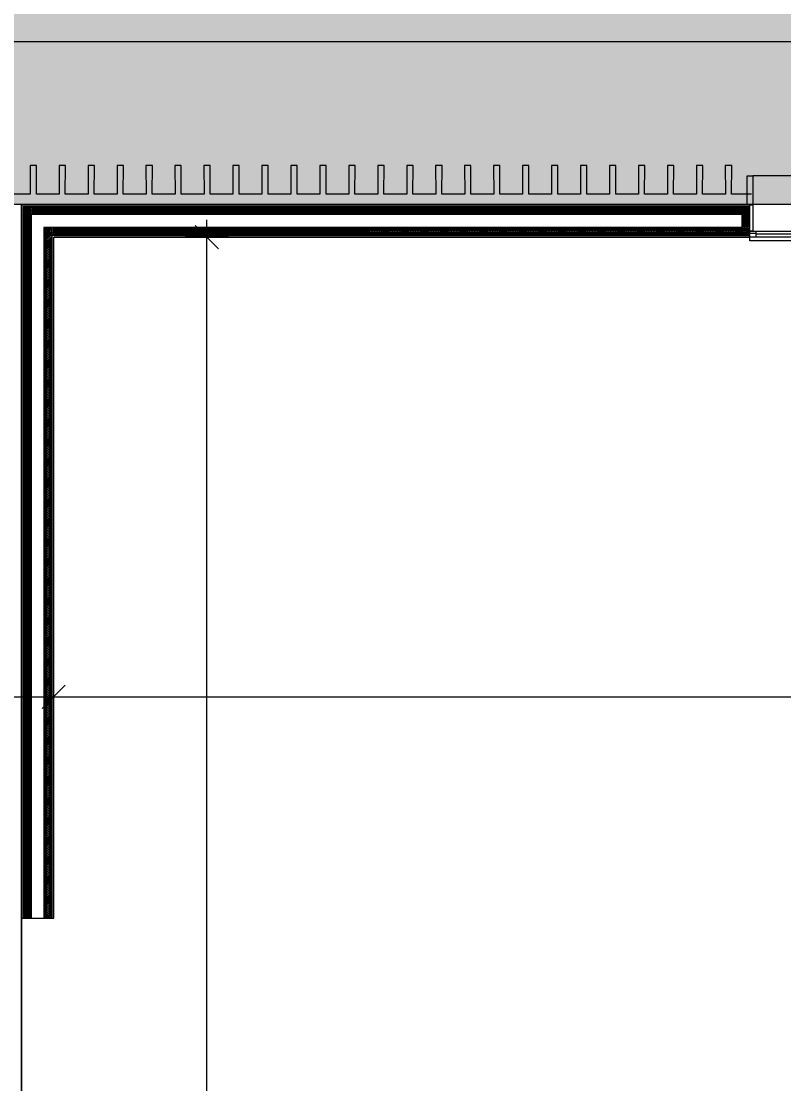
# Model space of a CAD drawing. Header units: millimetres. Extents: x -284281 to 1648660, y -821378 to -151356.
# Drawn here: x 437925 to 444506, y -180983 to -171817 of the extents above; entities that cross this region are included whole.
import ezdxf

# ---------------------------------------------------------------- set-up
doc = ezdxf.new("R2010")
doc.units = ezdxf.units.MM
doc.header["$MEASUREMENT"] = 0
doc.set_wipeout_variables(frame=1)
doc.linetypes.add('Traits', pattern=[282.222223, 141.111112, -141.111112])
doc.linetypes.add('Wipeout_Contour', pattern=[1000, 0, -1000])
for name, color, linetype in [('Cotations - 1_100', 7, 'Continuous'), ('Fenêtres ARCHICAD', 7, 'Continuous'), ('Nouveau_0', 7, 'Continuous'), ('Portes ARCHICAD', 7, 'Continuous'), ('Sols_ Dalles', 7, 'Continuous')]:
    doc.layers.add(name, color=color, linetype=linetype)
doc.styles.add('STYLE_GENERE_2', font='arial.ttf')
doc.dimstyles.new('STYLE_GENERE__1', dxfattribs={"dimtxt": 250, "dimasz": 190, "dimexe": 0.18, "dimexo": 0.0625, "dimgap": 0, "dimtad": 1, "dimtih": 1, "dimtoh": 1, "dimlfac": 0.001, "dimzin": 0, "dimdsep": 46, "dimtxsty": 'STYLE_GENERE_2', "dimblk": 'ARROWHEAD_6', "dimblk1": 'ARROWHEAD_6', "dimblk2": 'ARROWHEAD_6', "dimcen": 0.09, "dimse1": 1, "dimse2": 1, "dimclrd": 7, "dimclre": 7, "dimclrt": 7, "dimazin": 0, "dimtfac": 1, "dimtdec": 4, "dimtmove": 0, "dimatfit": 3, "dimfxl": 1, "dimtolj": 1, "dimtzin": 0, "dimarcsym": 0})
doc.dimstyles.new('STYLE_GENERE__2', dxfattribs={"dimtxt": 250, "dimasz": 190, "dimexe": 0.18, "dimexo": 0.0625, "dimgap": 0, "dimtad": 1, "dimlfac": 0.001, "dimzin": 0, "dimdsep": 46, "dimtxsty": 'STYLE_GENERE_2', "dimblk": 'ARROWHEAD_6', "dimblk1": 'ARROWHEAD_6', "dimblk2": 'ARROWHEAD_6', "dimcen": 0.09, "dimse1": 1, "dimse2": 1, "dimclrd": 7, "dimclre": 7, "dimclrt": 7, "dimazin": 0, "dimtfac": 1, "dimtdec": 4, "dimtmove": 0, "dimatfit": 3, "dimfxl": 1, "dimtolj": 1, "dimtzin": 0, "dimarcsym": 0})
pattern_1 = [(45, (0, 175), (-55.684659, 55.684659), [0, -52.5, 0, -78.75]), (110, (175, 175), (74.000794, 26.934086), [0, -38.5, 0, -66.5])]
pattern_2 = [(45, (0, 0), (-7.07106781, 7.07106781), [])]

# ---------------------------------------------------------------- blocks, each defined once
blk = doc.blocks.new('Dalle_30_2', base_point=(380203, -171995.6))
at = {"layer": 'Sols_ Dalles', "linetype": 'Continuous', "lineweight": 0, "true_color": 0x2e271c}
blk.add_hatch(color=250, dxfattribs=at).paths.add_polyline_path([(380203, -171995.6), (380203, -230015.6), (380203, -260810.6), (415474.6, -260810.6), (415474.6, -260795.6), (415474.6, -258650), (415474.6, -258010.6), (415474.6, -222495.6), (405655.1, -222495.6), (405655.1, -218295.6), (415454.1, -218295.6), (415454.1, -204495.6), (412055.1, -204495.6), (412055.1, -201780.6), (412055.1, -189810.6), (436505.1, -189810.6), (436505.1, -253395.6), (436505.1, -253415.6), (437905.1, -253415.6), (437905.1, -253395.6), (437905.1, -188410.6), (410655.1, -188410.6), (410655.1, -200380.6), (410655.1, -205895.6), (414054.1, -205895.6), (414054.1, -216895.6), (404255.1, -216895.6), (404255.1, -223895.6), (414054.1, -223895.6), (414054.1, -258650), (414054.1, -259410.6), (382689.7, -259410.6), (381560.2, -259410.6), (381560.2, -231415.6), (381560.2, -173395.6), (462925.6, -173395.6), (462925.6, -253415.6), (464325.6, -253415.6), (464325.6, -171995.6)])
at = {"layer": 'Sols_ Dalles', "color": 250, "linetype": 'Continuous', "lineweight": 5, "true_color": 0x1f1f1f, "flags": 128}
for points in [[(381560.2, -259410.6), (381560.2, -231415.6), (381560.2, -173395.6), (462925.6, -173395.6), (462925.6, -253415.6)], [(464325.6, -253415.6), (464325.6, -171995.6), (380203, -171995.6), (380203, -230015.6), (380203, -260810.6)]]:
    blk.add_lwpolyline(points, dxfattribs=at)
blk = doc.blocks.new('Dalle_31_2', base_point=(360548, -295062.6))
at = {"linetype": 'Continuous', "lineweight": 0, "true_color": 0x6f6f6f}
h = blk.add_hatch(color=8, dxfattribs=at)
h.paths.add_polyline_path([(360548, -295062.6), (487920.3, -293826.9), (487920.3, -270902.7), (487462.6, -270902.7), (472885.8, -271040.8), (472885.8, -271062.3, 0.001346), (472885.8, -271073), (472896.7, -273095.2, -0.414214), (470907.5, -275106), (462184.1, -275106, -0.005189), (462131, -275116.1), (454147.5, -275196.2), (438770.5, -275253.2, -0.386553), (436572.6, -273475.4, -0.025189), (436562.2, -273329.3), (436569.5, -267730.3, -0.098562), (436800.2, -266943.7), (436817.2, -266951.5, -0.258849), (438655, -265605.8), (438652.7, -265587.3), (439337.1, -265587.3), (439337.1, -265687.3), (439337.1, -270687.3), (469237.1, -270687.3), (469237.1, -265687.3), (470907.5, -265687.3), (472605.1, -265687.3), (472605.1, -163737.6), (371862.6, -163737.6), (371862.6, -271040.6), (371883, -271040.6), (371883.2, -272000.5), (371882.7, -272000.5, -0.409427), (367883.2, -275935), (360548, -275935)])
h.paths.add_polyline_path([(377135.1, -260640), (373845.1, -260640), (373845.1, -248365), (373845.1, -243090), (373845.1, -242190), (377135.1, -242190)], flags=0)
h.paths.add_polyline_path([(380203, -193810.6), (380203, -171995.6), (431505.8, -171995.6), (464309.6, -171995.6), (464309.6, -262265.6), (464309.6, -262365.6), (438593.7, -262350.6), (437925.6, -262350.6), (436549.6, -262350.6), (436549.6, -189810.6), (412055.1, -189810.6), (412055.1, -201780.6), (412055.1, -204495.6), (415454.1, -204495.6), (415454.1, -208495.6), (415454.1, -218295.6), (405655.1, -218295.6), (405655.1, -222495.6), (415474.6, -222495.6), (415474.6, -260810.6), (380203, -260810.6), (380203, -230015.6)], flags=0)
h.paths.add_polyline_path([(381436.6, -269433.9, -0.090319), (381558.3, -268727.6, -0.201449), (382612.2, -267592.7, -0.104211), (383417.5, -267415.1), (384017.5, -267409.4, -0.104045), (384824.9, -267571.2, -0.238255), (385983.8, -268953.3, -0.055189), (386036.4, -269390.3), (386038.4, -269611.4), (386050.6, -270890.3), (385792.1, -271892.8, -0.267949), (384069.6, -272909.1), (383469.6, -272914.8, -0.193717), (382078.8, -272370.2, -0.070569), (381728.2, -271931.3, -0.131652), (381450.8, -270933.8)], flags=0)
h.paths.add_polyline_path([(392016.5, -273452.1), (392030, -267377.8, -0.380557), (394016.5, -265609.8), (394094.2, -265609.8), (394094.2, -270609.8), (409094.2, -270609.8), (409094.2, -265609.8), (414055.7, -265609.8, -0.414214), (415555.7, -267109.8), (415555.7, -273660.7, -0.345502), (413836.8, -275433.4), (394027.3, -275599, -0.415791), (392016.5, -273599)], flags=0)
h.paths.add_polyline_path([(424209.6, -271504.1, -0.134474), (423930.5, -270484.9), (423930.5, -268984.9, -0.414214), (425930.5, -266984.9), (426530.5, -266984.9, -0.414214), (428530.5, -268984.9), (428530.5, -270484.9, -0.12882), (428273.5, -271465.6, -0.270936), (426530.5, -272484.9), (425930.5, -272484.9, -0.26498)], flags=0)
at = {"color": 9, "linetype": 'Continuous', "lineweight": 5, "flags": 128}
blk.add_lwpolyline([(380203, -193810.6), (380203, -230015.6), (380203, -260810.6), (415474.6, -260810.6), (415474.6, -222495.6), (405655.1, -222495.6), (405655.1, -218295.6), (415454.1, -218295.6), (415454.1, -208495.6), (415454.1, -204495.6), (412055.1, -204495.6), (412055.1, -201780.6), (412055.1, -189810.6), (436549.6, -189810.6), (436549.6, -262350.6), (437925.6, -262350.6), (438593.7, -262350.6), (464309.6, -262365.6), (464309.6, -262265.6), (464309.6, -171995.6), (431505.8, -171995.6), (380203, -171995.6)], close=True, dxfattribs=at)
blk = doc.blocks.new('Ouverture porte simple')
at = {"layer": 'Portes ARCHICAD', "color": 7, "linetype": 'Continuous', "lineweight": 5}
for p, q in [((-750, -15), (-750, 0)), ((750, -15), (750, 0)), ((-750, -85), (-750, -15)), ((-750, -195), (-750, -85)), ((750, -85), (750, -15)), ((750, -195), (750, -85)), ((-750, -265), (-750, -195)), ((-750, -280), (-750, -265)), ((750, -265), (750, -195)), ((750, -280), (750, -265))]:
    blk.add_line(p, q, dxfattribs=at)
blk = doc.blocks.new('Mur_178_2', base_point=(437925.1, -253395.6))
at = {"color": 254, "linetype": 'Wipeout_Contour', "lineweight": 0, "ltscale": 1413048.629340826}
blk.add_wipeout([(437940.1, -173400.2), (437925.1, -173400.2), (437940.1, -173415.2)], dxfattribs=at)
at = {"color": 254, "linetype": 'Wipeout_Contour', "lineweight": 0, "ltscale": 1414080.489766735}
blk.add_wipeout([(438205.1, -173665.1), (438190.1, -173665.1), (438205.1, -173680.1)], dxfattribs=at)
at = {"linetype": 'Continuous', "lineweight": 5, "true_color": 0x5f5f5f}
h = blk.add_hatch(dxfattribs=at)
h.set_pattern_fill('ENDUIT_0002', color=251, style=0, pattern_type=2)
h.set_pattern_definition(pattern_1)
h.paths.add_polyline_path([(437940.1, -173400.2), (437925.1, -173400.2), (437940.1, -173415.2)])
h = blk.add_hatch(dxfattribs=at)
h.set_pattern_fill('ENDUIT_0002', color=251, style=0, pattern_type=2)
h.set_pattern_definition(pattern_1)
h.paths.add_polyline_path([(438205.1, -173665.1), (438190.1, -173665.1), (438205.1, -173680.1)])
at = {"color": 254, "linetype": 'Wipeout_Contour', "lineweight": 0, "ltscale": 1413229.550287618}
blk.add_wipeout([(438010.1, -173415.2), (437940.1, -173415.2), (438010.1, -173485.2)], dxfattribs=at)
at = {"linetype": 'Continuous', "lineweight": 5, "true_color": 0x5f5f5f}
h = blk.add_hatch(dxfattribs=at)
h.set_pattern_fill('ENDUIT_0002', color=251, style=0, pattern_type=2)
h.set_pattern_definition(pattern_1)
h.paths.add_polyline_path([(437925.1, -173400.2), (437925.1, -173400.2), (437925.1, -173400.2)])
h = blk.add_hatch(dxfattribs=at)
h.set_pattern_fill('BRIQUES_TERRE_CUITE__INT_94', color=251, style=0, pattern_type=2)
h.set_pattern_definition(pattern_2)
h.paths.add_polyline_path([(438010.1, -173415.2), (437940.1, -173415.2), (438010.1, -173485.2)])
at = {"color": 254, "linetype": 'Wipeout_Contour', "lineweight": 0, "ltscale": 2355071.666006958}
blk.add_wipeout([(437940.1, -173415.2), (437940.1, -173415.2), (437925.1, -173400.2), (437925.1, -173400.2), (437925.1, -173415.2)], dxfattribs=at)
at = {"color": 254, "linetype": 'Wipeout_Contour', "lineweight": 0, "ltscale": 1413591.212602195}
blk.add_wipeout([(438120.1, -173485.1), (438010.1, -173485.2), (438120.1, -173595.1)], dxfattribs=at)
at = {"linetype": 'Continuous', "lineweight": 5, "true_color": 0x5f5f5f}
h = blk.add_hatch(dxfattribs=at)
h.set_pattern_fill('ENDUIT_0002', color=251, style=0, pattern_type=2)
h.set_pattern_definition(pattern_1)
h.paths.add_polyline_path([(437940.1, -173415.2), (437940.1, -173415.2), (437925.1, -173400.2), (437925.1, -173400.2), (437925.1, -173415.2)])
at = {"color": 254, "linetype": 'Wipeout_Contour', "lineweight": 0, "ltscale": 1413930.428963569}
blk.add_wipeout([(438190.1, -173595.1), (438120.1, -173595.1), (438190.1, -173665.1)], dxfattribs=at)
at = {"linetype": 'Continuous', "lineweight": 5, "true_color": 0x5f5f5f}
h = blk.add_hatch(dxfattribs=at)
h.set_pattern_fill('BRIQUES_TERRE_CUITE__INT_94', color=251, style=0, pattern_type=2)
h.set_pattern_definition(pattern_2)
h.paths.add_polyline_path([(438190.1, -173595.1), (438120.1, -173595.1), (438190.1, -173665.1)])
h = blk.add_hatch(dxfattribs=at)
h.set_pattern_fill('ENDUIT_0002', color=251, style=0, pattern_type=2)
h.set_pattern_definition(pattern_1)
h.paths.add_polyline_path([(438190.1, -173665.1), (438190.1, -173680.1), (438205.1, -173680.1), (438190.1, -173665.1)])
at = {"color": 254, "linetype": 'Wipeout_Contour', "lineweight": 0, "ltscale": 1888661.871762347}
blk.add_wipeout([(437940.1, -173415.2), (437925.1, -173415.2), (437925.1, -179556.1), (437940.1, -179556.1)], dxfattribs=at)
at = {"linetype": 'Continuous', "lineweight": 5, "true_color": 0x5f5f5f}
h = blk.add_hatch(dxfattribs=at)
h.set_pattern_fill('ENDUIT_0002', color=251, style=0, pattern_type=2)
h.set_pattern_definition(pattern_1)
h.paths.add_polyline_path([(437940.1, -173415.2), (437925.1, -173415.2), (437925.1, -179556.1), (437940.1, -179556.1)])
at = {"color": 254, "linetype": 'Wipeout_Contour', "lineweight": 0, "ltscale": 1889840.152374023}
blk.add_wipeout([(438190.1, -179556.1), (438205.1, -179556.1), (438205.1, -173680.1), (438190.1, -173680.1)], dxfattribs=at)
at = {"linetype": 'Continuous', "lineweight": 5, "true_color": 0x5f5f5f}
h = blk.add_hatch(dxfattribs=at)
h.set_pattern_fill('ENDUIT_0002', color=251, style=0, pattern_type=2)
h.set_pattern_definition(pattern_1)
h.paths.add_polyline_path([(438190.1, -179556.1), (438205.1, -179556.1), (438205.1, -173680.1), (438190.1, -173680.1)])
at = {"color": 254, "linetype": 'Wipeout_Contour', "lineweight": 0, "ltscale": 2355332.015982831}
blk.add_wipeout([(438010.1, -173485.2), (438010.1, -173485.2), (437940.1, -173415.2), (437940.1, -173415.2), (437940.1, -173485.2)], dxfattribs=at)
at = {"linetype": 'Continuous', "lineweight": 5, "true_color": 0x5f5f5f}
h = blk.add_hatch(dxfattribs=at)
h.set_pattern_fill('BRIQUES_TERRE_CUITE__INT_94', color=251, style=0, pattern_type=2)
h.set_pattern_definition(pattern_2)
h.paths.add_polyline_path([(438010.1, -173485.2), (438010.1, -173485.2), (437940.1, -173415.2), (437940.1, -173415.2), (437940.1, -173485.2)])
at = {"color": 7, "linetype": 'Continuous', "lineweight": 5}
for p in [(438010.1, -173415.2), (437940.1, -173415.2)]:
    blk.add_line(p, (437940.1, -173415.2), dxfattribs=at)
at = {"color": 7, "linetype": 'Continuous', "lineweight": 5, "flags": 128}
blk.add_lwpolyline([(437925.1, -173400.2), (437940.1, -173400.2)], dxfattribs=at)
at = {"color": 254, "linetype": 'Wipeout_Contour', "lineweight": 0, "ltscale": 1888871.081964635}
blk.add_wipeout([(438010.1, -173485.2), (437940.1, -173485.2), (437940.1, -179556.1), (438010.1, -179556.1)], dxfattribs=at)
at = {"linetype": 'Continuous', "lineweight": 5, "true_color": 0x5f5f5f}
h = blk.add_hatch(dxfattribs=at)
h.set_pattern_fill('BRIQUES_TERRE_CUITE__INT_94', color=251, style=0, pattern_type=2)
h.set_pattern_definition(pattern_2)
h.paths.add_polyline_path([(438010.1, -173485.2), (437940.1, -173485.2), (437940.1, -179556.1), (438010.1, -179556.1)])
at = {"color": 7, "linetype": 'Continuous', "lineweight": 5}
for p, q in [((437940.1, -173415.2), (437940.1, -173485.2)), ((437940.1, -173485.2), (437940.1, -179556.1)), ((437925.1, -179556.1), (437940.1, -179556.1))]:
    blk.add_line(p, q, dxfattribs=at)
at = {"color": 7, "linetype": 'Continuous', "lineweight": 5, "flags": 128}
blk.add_lwpolyline([(437925.1, -173400.2), (437925.1, -179556.1)], dxfattribs=at)
at = {"color": 254, "linetype": 'Wipeout_Contour', "lineweight": 0, "ltscale": 2355904.824130766}
blk.add_wipeout([(438120.1, -173595.2), (438120.1, -173595.1), (438010.1, -173485.2), (438010.1, -173485.2), (438010.1, -173595.2)], dxfattribs=at)
at = {"color": 7, "linetype": 'Continuous', "lineweight": 5}
for p in [(438120.1, -173485.1), (438010.1, -173485.2)]:
    blk.add_line(p, (438010.1, -173485.2), dxfattribs=at)
at = {"color": 254, "linetype": 'Wipeout_Contour', "lineweight": 0, "ltscale": 1889285.984511696}
blk.add_wipeout([(438010.1, -173595.2), (438010.1, -179556.1), (438120.1, -179556.1), (438120.1, -173595.2)], dxfattribs=at)
at = {"color": 7, "linetype": 'Continuous', "lineweight": 5}
for p, q in [((438010.1, -173485.2), (438010.1, -173595.2)), ((438010.1, -173595.2), (438010.1, -179556.1)), ((437940.1, -179556.1), (438010.1, -179556.1))]:
    blk.add_line(p, q, dxfattribs=at)
at = {"color": 254, "linetype": 'Wipeout_Contour', "lineweight": 0, "ltscale": 1885151.132268024}
blk.add_wipeout([(438190.1, -173665.1), (438120.1, -173595.2), (438120.1, -173595.2), (438120.1, -173665.1)], dxfattribs=at)
at = {"linetype": 'Continuous', "lineweight": 5, "true_color": 0x5f5f5f}
h = blk.add_hatch(dxfattribs=at)
h.set_pattern_fill('BRIQUES_TERRE_CUITE__INT_94', color=251, style=0, pattern_type=2)
h.set_pattern_definition(pattern_2)
h.paths.add_polyline_path([(438190.1, -173665.1), (438120.1, -173595.2), (438120.1, -173595.2), (438120.1, -173665.1)])
at = {"color": 7, "linetype": 'Continuous', "lineweight": 5}
for p, q in [((438190.1, -173595.1), (438120.1, -173595.1)), ((438120.1, -173595.2), (438120.1, -173595.2))]:
    blk.add_line(p, q, dxfattribs=at)
at = {"color": 254, "linetype": 'Wipeout_Contour', "lineweight": 0, "ltscale": 1889671.434691102}
blk.add_wipeout([(438190.1, -173665.1), (438120.1, -173665.1), (438120.1, -179556.1), (438190.1, -179556.1)], dxfattribs=at)
at = {"linetype": 'Continuous', "lineweight": 5, "true_color": 0x5f5f5f}
h = blk.add_hatch(dxfattribs=at)
h.set_pattern_fill('BRIQUES_TERRE_CUITE__INT_94', color=251, style=0, pattern_type=2)
h.set_pattern_definition(pattern_2)
h.paths.add_polyline_path([(438190.1, -173665.1), (438120.1, -173665.1), (438120.1, -179556.1), (438190.1, -179556.1)])
at = {"color": 7, "linetype": 'Continuous', "lineweight": 5}
for p, q in [((438120.1, -173595.2), (438120.1, -173665.1)), ((438120.1, -173665.1), (438120.1, -179556.1)), ((438205.1, -173665.1), (438190.1, -173665.1)), ((438190.1, -179556.1), (438190.1, -173665.1)), ((438010.1, -179556.1), (438120.1, -179556.1)), ((438120.1, -179556.1), (438190.1, -179556.1)), ((438190.1, -179556.1), (438205.1, -179556.1))]:
    blk.add_line(p, q, dxfattribs=at)
at = {"color": 7, "linetype": 'Continuous', "lineweight": 5, "flags": 128}
blk.add_lwpolyline([(438205.1, -179556.1), (438205.1, -173680.1)], dxfattribs=at)
at = {"layer": 'Portes ARCHICAD', "color": 7, "linetype": 'Continuous', "lineweight": 5, "zscale": 1000, "rotation": 270}
blk.add_blockref('Ouverture porte simple', (438205.1, -180306.1), dxfattribs=at)
blk = doc.blocks.new('Fenêtre 25')
at = {"layer": 'Fenêtres ARCHICAD', "color": 7, "linetype": 'Continuous', "lineweight": 5}
for p, q in [((-800, 0), (-800, 33.3)), ((-800, 33.3), (800, 33.3)), ((-800, 0), (-800, -15)), ((-800, 0), (-800, -15)), ((800, 33.3), (800, 0)), ((800, 0), (800, -15)), ((800, 0), (800, -15)), ((-800, -15), (-800, -50)), ((-800, -15), (-800, -50)), ((-800, -30), (800, -30)), ((-800, -280), (-800, -50)), ((-800, -50), (-775, -50)), ((-800, -50), (-800, -85)), ((-800, -50), (-800, -85)), ((-800, -85), (-800, -195)), ((-800, -85), (-800, -195)), ((-800, -85), (-800, -195)), ((-800, -85), (-800, -195)), ((-775, -50), (-775, -280)), ((775, -280), (775, -50)), ((775, -50), (800, -50)), ((800, -15), (800, -50)), ((800, -15), (800, -50)), ((800, -50), (800, -280)), ((800, -50), (800, -85)), ((800, -50), (800, -85)), ((800, -85), (800, -195)), ((800, -85), (800, -195)), ((800, -85), (800, -195)), ((800, -85), (800, -195)), ((-800, -195), (-800, -265)), ((-800, -195), (-800, -265)), ((-800, -195), (-800, -265)), ((-800, -195), (-800, -265)), ((-800, -265), (-800, -280)), ((-800, -265), (-800, -280)), ((800, -195), (800, -265)), ((800, -195), (800, -265)), ((800, -195), (800, -265)), ((800, -195), (800, -265)), ((800, -265), (800, -280)), ((800, -265), (800, -280)), ((-825, -530), (-825, -280)), ((-825, -280), (-775, -280)), ((-825, -280), (-800, -280)), ((-825, -280), (-800, -280)), ((-775, -280), (-800, -280)), ((-775, -280), (-775, -530)), ((800, -280), (775, -280)), ((775, -280), (825, -280)), ((775, -530), (775, -280)), ((800, -280), (825, -280)), ((800, -280), (825, -280)), ((825, -280), (825, -530)), ((-775, -530), (-825, -530)), ((-775, -530), (775, -530)), ((825, -530), (775, -530))]:
    blk.add_line(p, q, dxfattribs=at)
at = {"layer": 'Fenêtres ARCHICAD', "color": 7, "linetype": 'Traits', "lineweight": 5}
blk.add_line((-800, 0), (800, 0), dxfattribs=at)
at = {"color": 254, "linetype": 'Wipeout_Contour', "lineweight": 0, "ltscale": 3003.33026}
blk.add_wipeout([(-750, 0), (-750, -50), (750, -50), (750, 0)], dxfattribs=at).dxf.layer = 'Fenêtres ARCHICAD'
at = {"layer": 'Fenêtres ARCHICAD', "color": 7, "linetype": 'Continuous', "lineweight": 5}
for p, q in [((-800, 0), (-750, 0)), ((-750, 0), (-750, -50)), ((-750, 0), (750, 0)), ((750, -50), (750, 0)), ((750, 0), (800, 0)), ((-750, -50), (-800, -50)), ((-750, -25), (750, -25)), ((750, -50), (-750, -50)), ((800, -50), (750, -50))]:
    blk.add_line(p, q, dxfattribs=at)
blk = doc.blocks.new('Mur_189_2', base_point=(437925.1, -173400.2))
at = {"linetype": 'Continuous', "lineweight": 5, "true_color": 0x5f5f5f}
h = blk.add_hatch(dxfattribs=at)
h.set_pattern_fill('ENDUIT_0002', color=251, style=0, pattern_type=2)
h.set_pattern_definition(pattern_1)
h.paths.add_polyline_path([(437940.1, -173415.2), (437940.1, -173415.2), (437940.1, -173415.2)])
h = blk.add_hatch(dxfattribs=at)
h.set_pattern_fill('BRIQUES_TERRE_CUITE__INT_94', color=251, style=0, pattern_type=2)
h.set_pattern_definition(pattern_2)
h.paths.add_polyline_path([(438010.1, -173485.2), (438010.1, -173485.2), (438010.1, -173485.2)])
at = {"color": 254, "linetype": 'Wipeout_Contour', "lineweight": 0, "ltscale": 1896645.155995992}
blk.add_wipeout([(444213.7, -173664), (438205.1, -173665.1), (438205.1, -173680.1), (444213.7, -173679)], dxfattribs=at)
at = {"linetype": 'Continuous', "lineweight": 5, "true_color": 0x5f5f5f}
h = blk.add_hatch(dxfattribs=at)
h.set_pattern_fill('ENDUIT_0002', color=251, style=0, pattern_type=2)
h.set_pattern_definition(pattern_1)
h.paths.add_polyline_path([(444213.7, -173664), (438205.1, -173665.1), (438205.1, -173680.1), (444213.7, -173679)])
at = {"color": 254, "linetype": 'Wipeout_Contour', "lineweight": 0, "ltscale": 1895764.299642169}
blk.add_wipeout([(437940.1, -173415.2), (444213.7, -173414), (444213.7, -173399), (437940.1, -173400.2)], dxfattribs=at)
at = {"linetype": 'Continuous', "lineweight": 5, "true_color": 0x5f5f5f}
h = blk.add_hatch(dxfattribs=at)
h.set_pattern_fill('ENDUIT_0002', color=251, style=0, pattern_type=2)
h.set_pattern_definition(pattern_1)
h.paths.add_polyline_path([(437940.1, -173415.2), (444213.7, -173414), (444213.7, -173399), (437940.1, -173400.2)])
at = {"color": 7, "linetype": 'Continuous', "lineweight": 5}
blk.add_line((437940.1, -173415.2), (437940.1, -173415.2), dxfattribs=at)
at = {"color": 254, "linetype": 'Wipeout_Contour', "lineweight": 0, "ltscale": 1895891.494621874}
blk.add_wipeout([(438010.1, -173415.2), (438010.1, -173485.2), (444143.7, -173484), (444213.7, -173414)], dxfattribs=at)
at = {"linetype": 'Continuous', "lineweight": 5, "true_color": 0x5f5f5f}
h = blk.add_hatch(dxfattribs=at)
h.set_pattern_fill('BRIQUES_TERRE_CUITE__INT_94', color=251, style=0, pattern_type=2)
h.set_pattern_definition(pattern_2)
h.paths.add_polyline_path([(438010.1, -173415.2), (438010.1, -173485.2), (444143.7, -173484), (444213.7, -173414)])
at = {"color": 7, "linetype": 'Continuous', "lineweight": 5}
for p, q in [((438010.1, -173415.2), (437940.1, -173415.2)), ((438010.1, -173485.2), (438010.1, -173485.2))]:
    blk.add_line(p, q, dxfattribs=at)
at = {"color": 254, "linetype": 'Wipeout_Contour', "lineweight": 0, "ltscale": 1896162.620202492}
blk.add_wipeout([(444143.7, -173484), (438120.1, -173485.1), (438120.1, -173595.1), (444143.7, -173594)], dxfattribs=at)
at = {"color": 7, "linetype": 'Continuous', "lineweight": 5}
for p, q in [((438120.1, -173485.1), (438010.1, -173485.2)), ((438120.1, -173595.2), (438120.1, -173595.2))]:
    blk.add_line(p, q, dxfattribs=at)
at = {"color": 254, "linetype": 'Wipeout_Contour', "lineweight": 0, "ltscale": 1896554.995807832}
blk.add_wipeout([(438190.1, -173665.1), (444213.7, -173664), (444213.7, -173594), (438190.1, -173595.1)], dxfattribs=at)
at = {"linetype": 'Continuous', "lineweight": 5, "true_color": 0x5f5f5f}
h = blk.add_hatch(dxfattribs=at)
h.set_pattern_fill('BRIQUES_TERRE_CUITE__INT_94', color=251, style=0, pattern_type=2)
h.set_pattern_definition(pattern_2)
h.paths.add_polyline_path([(438190.1, -173665.1), (444213.7, -173664), (444213.7, -173594), (438190.1, -173595.1)])
at = {"color": 7, "linetype": 'Continuous', "lineweight": 5}
for p, q in [((438190.1, -173595.1), (438120.1, -173595.1)), ((438205.1, -173665.1), (438190.1, -173665.1)), ((438205.1, -173665.1), (444213.7, -173664)), ((444213.7, -173679), (444213.7, -173664))]:
    blk.add_line(p, q, dxfattribs=at)
at = {"color": 7, "linetype": 'Continuous', "lineweight": 5, "flags": 128}
blk.add_lwpolyline([(438205.1, -173680.1), (444213.7, -173679)], dxfattribs=at)
at = {"color": 254, "linetype": 'Wipeout_Contour', "lineweight": 0, "ltscale": 1907477.785111118}
blk.add_wipeout([(444143.7, -173484), (444143.7, -173594), (444213.7, -173594), (444213.7, -173414)], dxfattribs=at)
at = {"linetype": 'Continuous', "lineweight": 5, "true_color": 0x5f5f5f}
h = blk.add_hatch(dxfattribs=at)
h.set_pattern_fill('BRIQUES_TERRE_CUITE__INT_94', color=251, style=0, pattern_type=2)
h.set_pattern_definition(pattern_2)
h.paths.add_polyline_path([(444143.7, -173484), (444143.7, -173594), (444213.7, -173594), (444213.7, -173414)])
at = {"color": 7, "linetype": 'Continuous', "lineweight": 5}
for p, q in [((444213.7, -173414), (438010.1, -173415.2)), ((444213.7, -173399), (444188.7, -173399)), ((444213.7, -173414), (444213.7, -173399)), ((444213.7, -173484), (444213.7, -173414)), ((444213.7, -173484), (444213.7, -173414)), ((444143.7, -173484), (438120.1, -173485.1)), ((444143.7, -173484), (444143.7, -173594)), ((444213.7, -173594), (444213.7, -173484)), ((444213.7, -173594), (444213.7, -173484)), ((444143.7, -173594), (438190.1, -173595.1)), ((444213.7, -173629), (444213.7, -173594)), ((444213.7, -173664), (444213.7, -173629))]:
    blk.add_line(p, q, dxfattribs=at)
at = {"color": 7, "linetype": 'Continuous', "lineweight": 5, "flags": 128}
blk.add_lwpolyline([(444213.7, -173399), (437940.1, -173400.2)], dxfattribs=at)
at = {"layer": 'Fenêtres ARCHICAD', "color": 7, "linetype": 'Continuous', "lineweight": 5, "zscale": 1000, "rotation": 180.0105654490005}
blk.add_blockref('Fenêtre 25', (445013.7, -173678.9), dxfattribs=at)
blk = doc.blocks.new('Tôle profilée 25')
at = {"color": 7, "linetype": 'Continuous', "lineweight": 5}
for p, q in [((0, 8347.3), (0, 8176.5)), ((-250, 8177.5), (-250, 8150)), ((0, 8176.5), (-250, 8177.5)), ((-250, 8150), (-250, 8122.5)), ((-250, 8122.5), (0, 8123.5)), ((0, 8123.5), (0, 7926.5)), ((-250, 7927.5), (-250, 7900)), ((0, 7926.5), (-250, 7927.5)), ((-250, 7900), (-250, 7872.5)), ((-250, 7872.5), (0, 7873.5)), ((0, 7873.5), (0, 7676.5)), ((-250, 7677.5), (-250, 7650)), ((0, 7676.5), (-250, 7677.5)), ((-250, 7650), (-250, 7622.5)), ((-250, 7622.5), (0, 7623.5)), ((0, 7623.5), (0, 7426.5)), ((-250, 7427.5), (-250, 7400)), ((0, 7426.5), (-250, 7427.5)), ((-250, 7400), (-250, 7372.5)), ((-250, 7372.5), (0, 7373.5)), ((0, 7373.5), (0, 7176.5)), ((-250, 7177.5), (-250, 7150)), ((0, 7176.5), (-250, 7177.5)), ((-250, 7150), (-250, 7122.5)), ((-250, 7122.5), (0, 7123.5)), ((0, 7123.5), (0, 6926.5)), ((-250, 6927.5), (-250, 6900)), ((0, 6926.5), (-250, 6927.5)), ((-250, 6900), (-250, 6872.5)), ((-250, 6872.5), (0, 6873.5)), ((0, 6873.5), (0, 6676.5)), ((-250, 6677.5), (-250, 6650)), ((0, 6676.5), (-250, 6677.5)), ((-250, 6650), (-250, 6622.5)), ((-250, 6622.5), (0, 6623.5)), ((0, 6623.5), (0, 6426.5)), ((-250, 6427.5), (-250, 6400)), ((0, 6426.5), (-250, 6427.5)), ((-250, 6400), (-250, 6372.5)), ((-250, 6372.5), (0, 6373.5)), ((0, 6373.5), (0, 6176.5)), ((-250, 6177.5), (-250, 6150)), ((0, 6176.5), (-250, 6177.5)), ((-250, 6150), (-250, 6122.5)), ((-250, 6122.5), (0, 6123.5)), ((0, 6123.5), (0, 5926.5)), ((-250, 5927.5), (-250, 5900)), ((0, 5926.5), (-250, 5927.5)), ((-250, 5900), (-250, 5872.5)), ((-250, 5872.5), (0, 5873.5)), ((0, 5873.5), (0, 5676.5)), ((-250, 5677.5), (-250, 5650)), ((0, 5676.5), (-250, 5677.5)), ((-250, 5650), (-250, 5622.5)), ((-250, 5622.5), (0, 5623.5)), ((0, 5623.5), (0, 5426.5)), ((-250, 5427.5), (-250, 5400)), ((0, 5426.5), (-250, 5427.5)), ((-250, 5400), (-250, 5372.5)), ((-250, 5372.5), (0, 5373.5)), ((0, 5373.5), (0, 5176.5)), ((-250, 5177.5), (-250, 5150)), ((0, 5176.5), (-250, 5177.5)), ((-250, 5150), (-250, 5122.5)), ((-250, 5122.5), (0, 5123.5)), ((0, 5123.5), (0, 4926.5)), ((-250, 4927.5), (-250, 4900)), ((0, 4926.5), (-250, 4927.5)), ((-250, 4900), (-250, 4872.5)), ((-250, 4872.5), (0, 4873.5)), ((0, 4873.5), (0, 4676.5)), ((-250, 4677.5), (-250, 4650)), ((0, 4676.5), (-250, 4677.5)), ((-250, 4650), (-250, 4622.5)), ((-250, 4622.5), (0, 4623.5)), ((0, 4623.5), (0, 4426.5)), ((-250, 4427.5), (-250, 4400)), ((0, 4426.5), (-250, 4427.5)), ((-250, 4400), (-250, 4372.5)), ((-250, 4372.5), (0, 4373.5)), ((0, 4373.5), (0, 4176.5)), ((-250, 4177.5), (-250, 4150)), ((0, 4176.5), (-250, 4177.5)), ((-250, 4150), (-250, 4122.5)), ((-250, 4122.5), (0, 4123.5)), ((0, 4123.5), (0, 3926.5)), ((-250, 3927.5), (-250, 3900)), ((0, 3926.5), (-250, 3927.5)), ((-250, 3900), (-250, 3872.5)), ((-250, 3872.5), (0, 3873.5)), ((0, 3873.5), (0, 3676.5)), ((-250, 3677.5), (-250, 3650)), ((0, 3676.5), (-250, 3677.5)), ((-250, 3650), (-250, 3622.5)), ((-250, 3622.5), (0, 3623.5)), ((0, 3623.5), (0, 3426.5)), ((-250, 3427.5), (-250, 3400)), ((0, 3426.5), (-250, 3427.5)), ((-250, 3400), (-250, 3372.5)), ((-250, 3372.5), (0, 3373.5)), ((0, 3373.5), (0, 3176.5)), ((-250, 3177.5), (-250, 3150)), ((0, 3176.5), (-250, 3177.5)), ((-250, 3150), (-250, 3122.5)), ((-250, 3122.5), (0, 3123.5)), ((0, 3123.5), (0, 2926.5)), ((-250, 2927.5), (-250, 2900)), ((0, 2926.5), (-250, 2927.5)), ((-250, 2900), (-250, 2872.5)), ((-250, 2872.5), (0, 2873.5)), ((0, 2873.5), (0, 2676.5)), ((-250, 2677.5), (-250, 2650)), ((0, 2676.5), (-250, 2677.5)), ((-250, 2650), (-250, 2622.5)), ((-250, 2622.5), (0, 2623.5)), ((0, 2623.5), (0, 2426.5)), ((-250, 2427.5), (-250, 2400)), ((0, 2426.5), (-250, 2427.5)), ((-250, 2400), (-250, 2372.5)), ((-250, 2372.5), (0, 2373.5)), ((0, 2373.5), (0, 2176.5)), ((-250, 2177.5), (-250, 2150)), ((0, 2176.5), (-250, 2177.5)), ((-250, 2150), (-250, 2122.5)), ((-250, 2122.5), (0, 2123.5)), ((0, 2123.5), (0, 1926.5)), ((-250, 1927.5), (-250, 1900)), ((0, 1926.5), (-250, 1927.5)), ((-250, 1900), (-250, 1872.5)), ((-250, 1872.5), (0, 1873.5)), ((0, 1873.5), (0, 1676.5)), ((-250, 1677.5), (-250, 1650)), ((0, 1676.5), (-250, 1677.5)), ((-250, 1650), (-250, 1622.5)), ((-250, 1622.5), (0, 1623.5)), ((0, 1623.5), (0, 1426.5)), ((-250, 1427.5), (-250, 1400)), ((0, 1426.5), (-250, 1427.5)), ((-250, 1400), (-250, 1372.5)), ((-250, 1372.5), (0, 1373.5)), ((0, 1373.5), (0, 1176.5)), ((-250, 1177.5), (-250, 1150)), ((0, 1176.5), (-250, 1177.5)), ((-250, 1150), (-250, 1122.5)), ((-250, 1122.5), (0, 1123.5)), ((0, 1123.5), (0, 926.5)), ((-250, 927.5), (-250, 900)), ((0, 926.5), (-250, 927.5)), ((-250, 900), (-250, 872.5)), ((-250, 872.5), (0, 873.5)), ((0, 873.5), (0, 676.5)), ((-250, 677.5), (-250, 650)), ((0, 676.5), (-250, 677.5)), ((-250, 650), (-250, 622.5)), ((-250, 622.5), (0, 623.5)), ((0, 623.5), (0, 426.5)), ((-250, 427.5), (-250, 400)), ((0, 426.5), (-250, 427.5)), ((-250, 400), (-250, 372.5)), ((-250, 372.5), (0, 373.5)), ((0, 373.5), (0, 176.5)), ((-250, 177.5), (-250, 150)), ((0, 176.5), (-250, 177.5)), ((-250, 150), (-250, 122.5)), ((-250, 122.5), (0, 123.5)), ((0, 123.5), (0, 0))]:
    blk.add_line(p, q, dxfattribs=at)
blk = doc.blocks.new('*D986')
at = {"layer": 'Cotations - 1_100', "color": 7, "linetype": 'Continuous', "lineweight": 5, "transparency": 16777216}
for p, q in [((437625.1, -177833.1), (437625.1, -177458.1)), ((438205.1, -177833.1), (438205.1, -177458.1)), ((437725.1, -177545.6), (437525.1, -177745.6)), ((438305.1, -177545.6), (438105.1, -177745.6)), ((437625.1, -177645.6), (438205.1, -177645.6))]:
    blk.add_line(p, q, dxfattribs=at)
blk = doc.blocks.new('ARROWHEAD_6')
at = {"color": 0, "linetype": 'Continuous', "lineweight": 0}
for p, q in [((-0.5, -0.5), (0.5, 0.5)), ((0, 0), (-1, 0))]:
    blk.add_line(p, q, dxfattribs=at)
blk = doc.blocks.new('*D987')
at = {"layer": 'Cotations - 1_100', "color": 7, "linetype": 'Continuous', "lineweight": 5, "transparency": 16777216}
for p, q in [((438205.1, -177833.1), (438205.1, -177458.1)), ((462645.6, -177833.1), (462645.6, -177458.1)), ((438305.1, -177545.6), (438105.1, -177745.6)), ((462745.6, -177545.6), (462545.6, -177745.6)), ((438205.1, -177645.6), (462645.6, -177645.6))]:
    blk.add_line(p, q, dxfattribs=at)
at = {"layer": 'Cotations - 1_100', "color": 7, "lineweight": 5, "transparency": 16777216, "char_height": 250, "attachment_point": 7, "style": 'STYLE_GENERE_2'}
for s, insert in [('\\A1;{\\pql;\\fArial|b0|i0|c0|p38;24,44}', (449665.3, -177595.6)), ('\\A1;{\\pql;\\fArial|b0|i0|c0|p38;0,28}', (461880.4, -177595.6))]:
    blk.add_mtext(s, dxfattribs=dict(at, insert=insert))
blk = doc.blocks.new('*D1137')
at = {"layer": 'Cotations - 1_100', "color": 7, "linetype": 'Continuous', "lineweight": 5, "transparency": 16777216}
for p, q in [((439625.9, -173780.1), (439425.9, -173580.1)), ((439525.9, -173680.1), (439525.9, -173530.1)), ((439713.4, -173680.1), (439338.4, -173680.1)), ((439525.9, -203434.1), (439525.9, -173680.1)), ((439425.9, -203334.1), (439625.9, -203534.1)), ((439713.4, -203434.1), (439338.4, -203434.1))]:
    blk.add_line(p, q, dxfattribs=at)
at = {"layer": 'Cotations - 1_100', "color": 7, "lineweight": 5, "transparency": 16777216, "insert": (439475.9, -188984.6), "char_height": 250, "attachment_point": 7, "rotation": 90, "style": 'STYLE_GENERE_2'}
blk.add_mtext('\\A1;{\\pql;\\fArial|b0|i0|c0|p38;29,75}', dxfattribs=at)

msp = doc.modelspace()

# ---------------------------------------------------------------- block references
at = {"color": 9, "linetype": 'Continuous', "lineweight": 5}
msp.add_blockref('Dalle_31_2', (360547.96118, -295062.57111), dxfattribs=at)
at = {"layer": 'Sols_ Dalles', "color": 250, "linetype": 'Continuous', "lineweight": 5, "true_color": 0x1f1f1f}
msp.add_blockref('Dalle_30_2', (380202.95244, -171995.57011), dxfattribs=at)

# ---------------------------------------------------------------- next in the draw order: block references
at = {"color": 7, "lineweight": 5}
msp.add_blockref('Mur_178_2', (437925.06106, -253395.57129), dxfattribs=at)

# ---------------------------------------------------------------- next in the draw order: block references
msp.add_blockref('Mur_189_2', (437925.06106, -173400.18025), dxfattribs=at)

# ---------------------------------------------------------------- next in the draw order: dimensions: what is measured, and where the dimension line sits
at = {"layer": 'Cotations - 1_100', "color": 7, "linetype": 'Continuous', "lineweight": 5}
for base, p1, p2, picture, middle in [((462645.55265, -177645.56191), (438205.06106, -213397.84995), (462645.55265, -213395.59652), '*D987', (450085.30682, -177470.56191)), ((438205.06106, -177645.56191), (437625.06106, -180905.40343), (438205.06106, -213397.84995), '*D986', (437184.62231, -177470.56191))]:
    dim = msp.add_linear_dim(base=base, p1=p1, p2=p2, dimstyle='STYLE_GENERE__1', dxfattribs=at)
    dim.commit()
    dim.dimension.update_dxf_attribs({"geometry": picture, "text_midpoint": middle, "dimtype": 160})

# ---------------------------------------------------------------- next in the draw order: linework, layer by layer
at = {"layer": 'Nouveau_0', "color": 7, "linetype": 'Continuous', "lineweight": 5}
for points in [[(437925.55265, -173395.57011), (437925.55265, -188395.57011), (381575.55265, -188395.57011), (381575.55265, -173395.57011)], [(462925.55265, -173395.57011), (462925.55265, -253395.57011), (437925.55265, -253395.57011), (437925.55265, -173395.57011)]]:
    msp.add_lwpolyline(points, close=True, dxfattribs=at)

# ---------------------------------------------------------------- next in the draw order: block references
at = {"color": 7, "linetype": 'Continuous', "lineweight": 5, "zscale": 1000, "rotation": 270}
msp.add_blockref('Tôle profilée 25', (435878.59806, -173309.77727), dxfattribs=at)

# ---------------------------------------------------------------- next in the draw order: dimensions: what is measured, and where the dimension line sits
at = {"layer": 'Cotations - 1_100', "color": 7, "linetype": 'Continuous', "lineweight": 5}
dim = msp.add_linear_dim(base=(439525.87264, -173680.12862), p1=(439502.69272, -203434.12956), p2=(438205.06106, -173680.12862), angle=90, dimstyle='STYLE_GENERE__2', dxfattribs=at)
dim.commit()
dim.dimension.update_dxf_attribs({"geometry": '*D1137', "text_midpoint": (439350.87264, -188564.55662), "dimtype": 160, "text_rotation": 90})

doc.saveas('drawing.dxf')
